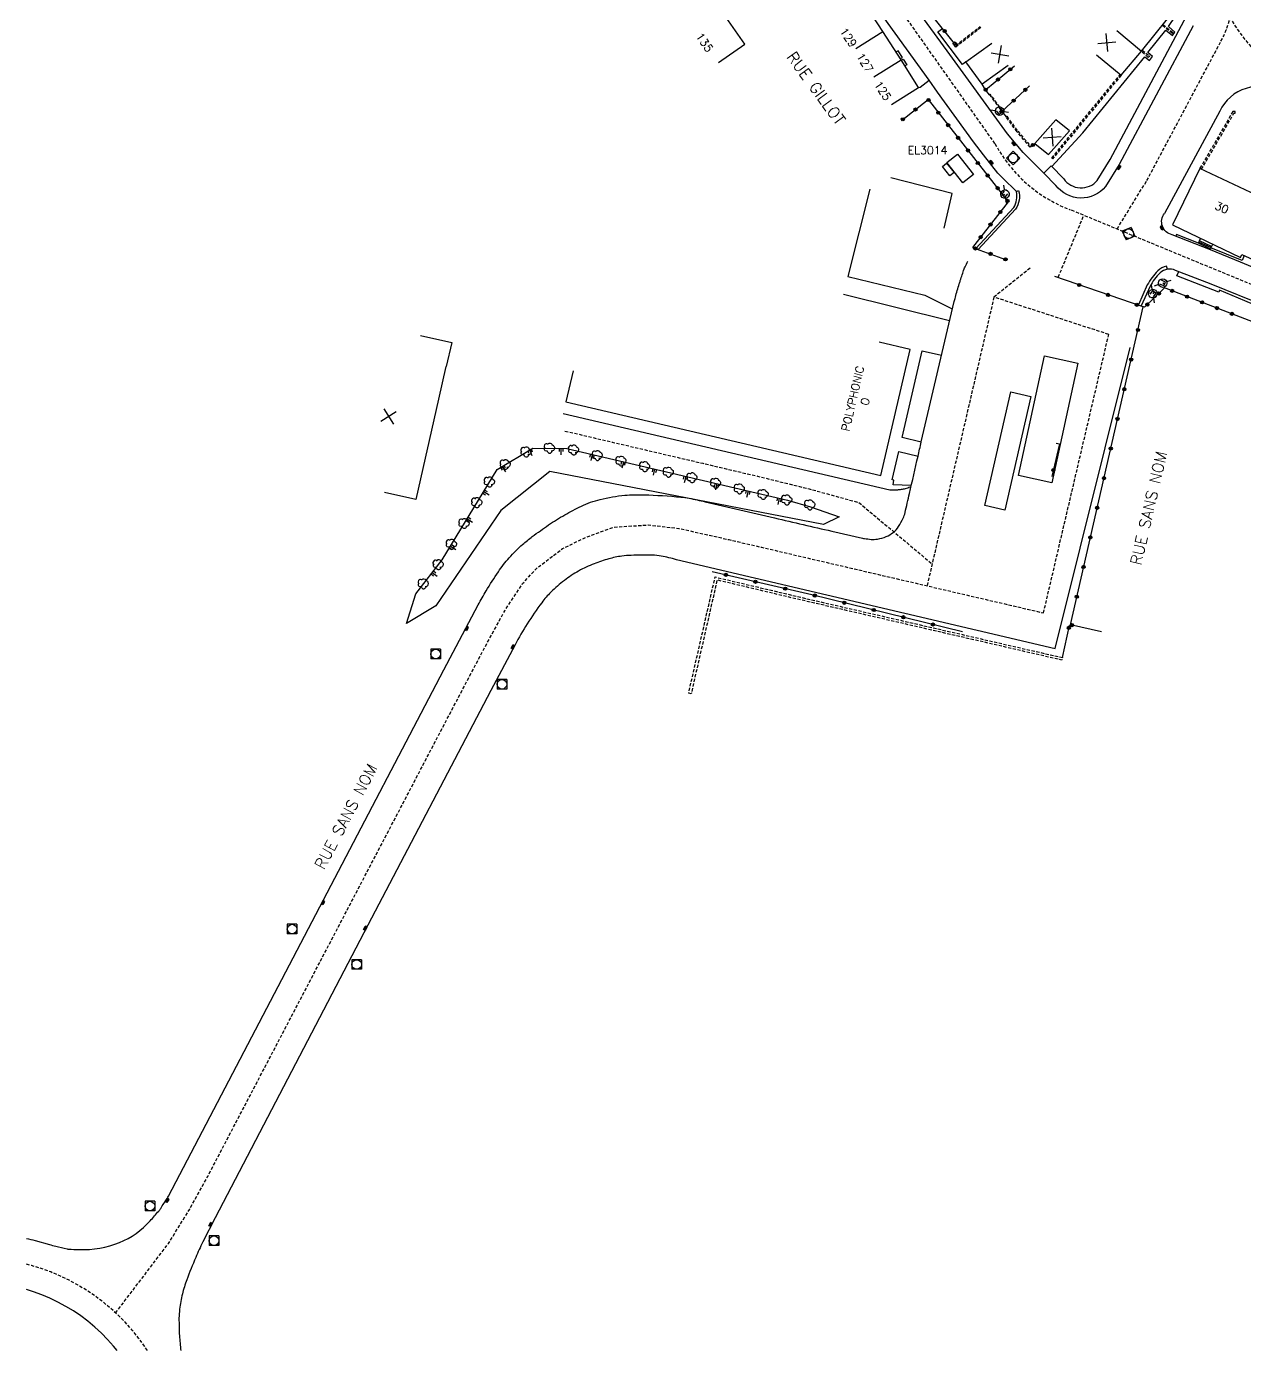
# Model space of a CAD drawing. Header units: millimetres. Extents: x 157000 to 158001, y 120999 to 122000.
# Drawn here: x 157000 to 157190.2, y 121000 to 121206.9 of the extents above; entities that cross this region are included whole.
import ezdxf
from ezdxf.enums import TextEntityAlignment as Align

# ---------------------------------------------------------------- set-up
doc = ezdxf.new("R2010")
doc.units = ezdxf.units.MM
doc.linetypes.add('DASHED', pattern=[0.75, 0.5, -0.25])
doc.layers.get('0').update_dxf_attribs({"linetype": 'CONTINUOUS'})
for name, color, linetype in [('W0001', 6, 'DASHED'), ('W0008', 7, 'CONTINUOUS'), ('W0100', 7, 'CONTINUOUS'), ('W0112', 1, 'DASHED'), ('W0211', 2, 'CONTINUOUS'), ('W0300', 7, 'CONTINUOUS'), ('W0322', 7, 'CONTINUOUS'), ('W0334', 7, 'CONTINUOUS'), ('W0400', 7, 'CONTINUOUS'), ('W0420', 7, 'CONTINUOUS'), ('W0471', 7, 'CONTINUOUS'), ('W0984', 7, 'CONTINUOUS'), ('W0989', 7, 'CONTINUOUS'), ('W0991', 7, 'CONTINUOUS'), ('W1102', 7, 'CONTINUOUS')]:
    doc.layers.add(name, color=color, linetype=linetype)
doc.styles.get("Standard").update_dxf_attribs({"font": 'romans.shx', "width": 0.85})

# ---------------------------------------------------------------- blocks, each defined once
blk = doc.blocks.new('t322o')
at = {"color": 0, "linetype": 'Continuous'}
for radius in [0.25, 0.15]:
    blk.add_circle((0, 0), radius, dxfattribs=at)
blk = doc.blocks.new('t991o')
at = {"color": 0, "linetype": 'Continuous'}
for p, q in [((-1, 1), (1, -1)), ((-1, -1), (1, 1))]:
    blk.add_line(p, q, dxfattribs=at)
blk = doc.blocks.new('T471')
for p, q in [((-0.333334, 0.333334), (-0.333334, -0.333334)), ((-0.333334, 0.333334), (0.333334, 0.333334)), ((-0.333334, 0), (0, 0)), ((0.500001, 0.500001), (1.000002, 1.000002)), ((-0.500001, -0.500001), (-1.000002, -1.000002)), ((-0.333334, -0.333334), (0.333334, -0.333334))]:
    blk.add_line(p, q)
blk.add_ellipse((0, 0), major_axis=(0.471405, 0.471405), ratio=1, start_param=5.4977871438, end_param=11.780972451)
blk = doc.blocks.new('T400')
for p, q in [((-0.15, 0.3), (0.15, 0.3)), ((-0.15, -0.25), (-0.15, 0.3)), ((-0.15, 0.15), (0.15, 0.15)), ((-0.15, 0), (0.15, 0)), ((0.15, 0.3), (0.15, -0.25)), ((-0.15, -0.15), (0.15, -0.15)), ((-0.15, -0.25), (-0.15, -0.3)), ((-0.15, -0.3), (0.15, -0.3)), ((0.15, -0.3), (0.15, -0.25))]:
    blk.add_line(p, q)
blk = doc.blocks.new('T420')
for p, q in [((0.75, 0.75), (-0.75, 0.75)), ((-0.75, 0.75), (-0.75, -0.75)), ((0.75, 0.75), (0.75, -0.75)), ((0.75, -0.75), (-0.75, -0.75))]:
    blk.add_line(p, q)
blk.add_ellipse((0, 0), major_axis=(-0.53, 0.53), ratio=1, start_param=3.926991, end_param=10.210176)
blk = doc.blocks.new('T300')
for p, q in [((-0.8, 0.51), (-0.86, 0.34)), ((-0.86, 0.34), (-0.86, 0.17)), ((-0.86, 0.17), (-0.74, 0.06)), ((-0.69, 0.63), (-0.8, 0.51)), ((-0.8, -0.06), (-0.74, 0.06)), ((-0.74, 0.06), (-0.69, 0.11)), ((-0.57, 0.69), (-0.69, 0.63)), ((-0.46, 0.69), (-0.57, 0.69)), ((-0.29, 0.63), (-0.46, 0.69)), ((-0.29, 0.63), (-0.17, 0.74)), ((-0.23, 0.57), (-0.29, 0.63)), ((-0.17, 0.74), (-0.06, 0.8)), ((-0.06, 0.8), (0.06, 0.8)), ((0.06, 0.8), (0.23, 0.74)), ((0.23, 0.74), (0.34, 0.63)), ((0.34, 0.63), (0.4, 0.51)), ((0.46, 0.46), (0.34, 0.46)), ((0.4, 0.51), (0.4, 0.46)), ((0.57, 0.4), (0.46, 0.46)), ((0.57, 0.4), (0.69, 0.29)), ((0.69, 0.29), (0.74, 0.17)), ((0.74, 0.06), (0.69, -0.17)), ((0.74, 0.17), (0.74, 0.06)), ((-0.8, -0.17), (-0.8, -0.06)), ((-0.8, -0.23), (-0.8, -0.17)), ((-0.74, -0.34), (-0.8, -0.23)), ((-0.69, -0.4), (-0.74, -0.34)), ((-0.51, -0.46), (-0.69, -0.4)), ((-0.4, -0.46), (-0.51, -0.46)), ((-0.4, -0.46), (-0.34, -0.46)), ((-0.34, -0.46), (-0.34, -0.4)), ((-0.34, -0.51), (-0.34, -0.46)), ((-0.29, -0.63), (-0.34, -0.51)), ((-0.17, -0.74), (-0.29, -0.63)), ((-0.06, -0.8), (-0.17, -0.74)), ((0.06, -0.8), (-0.06, -0.8)), ((0.17, -0.74), (0.06, -0.8)), ((0.23, -0.69), (0.17, -0.74)), ((0.29, -0.46), (0.23, -0.46)), ((0.29, -0.63), (0.23, -0.69)), ((0.46, -0.4), (0.29, -0.46)), ((0.34, -0.51), (0.29, -0.63)), ((0.34, -0.51), (0.34, -0.46)), ((0.57, -0.34), (0.46, -0.4)), ((0.63, -0.29), (0.57, -0.34)), ((0.69, -0.17), (0.63, -0.29))]:
    blk.add_line(p, q)
blk = doc.blocks.new('t211o')
at = {"color": 0, "linetype": 'Continuous'}
for p, q in [((-0.29, 0.5), (-0.29, 0)), ((0, 1), (0, 0)), ((0.29, 0.5), (0.29, 0))]:
    blk.add_line(p, q, dxfattribs=at)

msp = doc.modelspace()

# ---------------------------------------------------------------- linework, layer by layer
at = {"layer": 'W0001'}
for points in [[(157208.76, 121159.34), (157163, 121178.23, -0.181253), (157151.27, 121188.56), (157115.23, 121239.64), (157106.83, 121251.1), (157101.11, 121258.72), (157095.65, 121262.2), (157084.78, 121269.13), (157082.48, 121270.62), (157073.57, 121276.44), (157062.15, 121284.32), (157042.56, 121297.87)], [(157170.33, 121175.21), (157174.99, 121182.79), (157186.57, 121204.55, 0.147938), (157188.19, 121212.03, -0.074579), (157189.82, 121219.5), (157204.81, 121269.22), (157211.49, 121290.89)]]:
    msp.add_lwpolyline(points, format="xyb", dxfattribs=at)
at = {"layer": 'W0001', "flags": 128}
msp.add_lwpolyline([(157405.81, 121162.85), (157370.64, 121158.98), (157358.01, 121157.65, -0.019508), (157352.68, 121157.49, -0.010903), (157342.95, 121157.78, -0.049893), (157322.7, 121160.87), (157316.32, 121162.33), (157279.9, 121171.69), (157249.6, 121179.53), (157242.37, 121181.59), (157232.42, 121184.65), (157220.75, 121188.54, -0.040996), (157203.83, 121195.36), (157198.56, 121198.05, -0.135819), (157188.38, 121207.66, 0.087313), (157178.2, 121217.27), (157168.2, 121224.58), (157166.95, 121225.54), (157159.03, 121231.22), (157153.54, 121235.22, 0.031807), (157134.68, 121246.43), (157126.33, 121250.62, 0.030039), (157123.3, 121251.92), (157111.13, 121255.9), (157103.16, 121258.34), (157101.11, 121258.72)], format="xyb", dxfattribs=at)
at = {"layer": 'W0001'}
msp.add_lwpolyline([(157161.16, 121167.7), (157165.14, 121177.35)], dxfattribs=at)
at = {"layer": 'W0001', "flags": 128}
for points in [[(157156.76, 121169.09), (157151.11, 121164.58)], [(157151.11, 121164.58), (157140.66, 121119.47)], [(157169.03, 121158.74), (157151.11, 121164.58)], [(157158.85, 121115.24), (157169.03, 121158.74)], [(157084.11, 121143.65), (157091.5, 121141.92), (157105.64, 121138.61), (157114.18, 121136.6), (157122.24, 121134.62), (157130.02, 121132.47), (157141.45, 121122.89)], [(157013.92, 121005.87), (157022.17, 121016.72), (157025.49, 121022.08), (157028.31, 121027.2), (157067.16, 121101.46), (157071.42, 121109.55), (157074.69, 121115.56), (157077.49, 121119.81), (157079.69, 121122.21), (157083.73, 121125.29), (157087.5, 121127.11), (157091.74, 121128.64), (157097.11, 121128.98), (157101.88, 121128.45), (157109.71, 121126.69), (157114.78, 121125.5), (157158.85, 121115.24)], [(157018.89, 121000), (157018.44, 121000.68), (157017.51, 121001.95), (157016.51, 121003.18), (157015.46, 121004.36), (157014.35, 121005.48), (157013.18, 121006.55), (157011.97, 121007.56), (157010.71, 121008.51), (157009.4, 121009.4), (157008.05, 121010.22), (157006.66, 121010.97), (157005.23, 121011.65), (157003.78, 121012.27), (157002.29, 121012.81), (157000.78, 121013.28), (157000, 121013.48)]]:
    msp.add_lwpolyline(points, dxfattribs=at)
at = {"layer": 'W0008'}
for points in [[(157148.26, 121172.16), (157154.19, 121178.56, 0.202895), (157154.61, 121181.05), (157152.47, 121183.16), (157151.72, 121183.95), (157149.48, 121186.78), (157147.9, 121188.82), (157142.31, 121196.57), (157140.98, 121198.45), (157132.12, 121210.71)], [(157182.2, 121206.98), (157170.65, 121185.28), (157168.54, 121181.85, -0.48388), (157160.78, 121182.02), (157158.91, 121183.95), (157158.91, 121183.95), (157155.67, 121187.15), (157153.25, 121190.09), (157143.78, 121203.07), (157137.16, 121212.19)], [(157358.41, 121155.21), (157347.41, 121154.57, -0.045034), (157342.21, 121154.49, -0.01998), (157334.43, 121155.38, -0.041454), (157315.3, 121160.01), (157279.02, 121169.31), (157248.02, 121177.38), (157244.72, 121178.32), (157231.84, 121182.26), (157220.01, 121186.13, -0.037415), (157204.2, 121192.45, -0.00081), (157195.9, 121196.53, 0.445559), (157186.38, 121193.6), (157177.75, 121177.66, 0.377486)], [(157235.24, 121152.12), (157227.89, 121154.71), (157217.4, 121158.52), (157209.97, 121161.51), (157200.73, 121165.39), (157189.6, 121170.05), (157184.93, 121171.95), (157178.94, 121174.31, -0.553434), (157177.75, 121177.66)], [(157338.67, 121104.17), (157337.89, 121109.7), (157332.02, 121113.63, 0.075074), (157325.66, 121116.74), (157311.05, 121120.93), (157306.21, 121122.32), (157298.5, 121124.72), (157233.68, 121147.38), (157220.95, 121151.95), (157215.4, 121154.02), (157207.8, 121157.06), (157193.5, 121163.15), (157185.04, 121166.58), (157179.47, 121168.74, 0.320057), (157177.05, 121168.35, 0.075621), (157175.49, 121166.26), (157174.11, 121163.19)]]:
    msp.add_lwpolyline(points, format="xyb", dxfattribs=at)
at = {"layer": 'W0008', "flags": 128}
for points in [[(157143.31, 121175.35), (157144.56, 121180.78), (157135.01, 121183.21)], [(157131.71, 121181.42), (157128.31, 121167.79), (157140.29, 121164.89), (157144.6, 121162.76)], [(157144.17, 121160.87), (157127.61, 121165)], [(157101.51, 121123.56), (157160.66, 121109.66), (157172.38, 121156.72)], [(157139.75, 121141.92), (157136.75, 121142.62), (157139.92, 121156.17), (157142.89, 121155.48)], [(157138.16, 121135.15), (157135.35, 121135.24), (157135.49, 121135.96), (157135.21, 121136.03), (157136.24, 121140.43), (157139.25, 121139.72)], [(157014.17, 121000), (157013.6, 121000.7), (157012.67, 121001.74), (157011.7, 121002.73), (157010.67, 121003.67), (157009.6, 121004.56), (157008.49, 121005.4), (157007.33, 121006.18), (157006.14, 121006.9), (157004.92, 121007.57), (157003.66, 121008.17), (157002.38, 121008.71), (157001.07, 121009.19), (157000, 121009.52)]]:
    msp.add_lwpolyline(points, dxfattribs=at)
for points in [[(157000, 121017.52, -0.015205), (157001.35, 121017.18), (157003.57, 121016.56, 0.008053), (157004.57, 121016.3, 0.004569), (157006.34, 121015.88, 0.040159), (157006.59, 121015.85, 0.006028), (157008.21, 121015.77, 0.105563), (157014.54, 121016.88, 0.115847), (157019.33, 121020.26, 0.007148), (157020.65, 121021.79, 0.02825), (157020.96, 121022.2, 0.004565), (157021.98, 121023.77, 0.021153), (157022.18, 121024.12), (157046.37, 121070.41), (157065.18, 121106.34), (157070.56, 121116.5, -0.014849), (157071.8, 121118.68, -0.010538), (157073.7, 121121.66, -0.034038), (157075.39, 121123.85, -0.031613), (157077.49, 121125.94, -0.0193), (157079, 121127.16, -0.011934), (157081.55, 121128.98, -0.018649), (157084.07, 121130.55, -0.018745), (157086.67, 121131.92, -0.050136), (157089.61, 121132.97, -0.040087), (157093.45, 121133.61, -0.029238), (157096.46, 121133.69, -0.015251), (157102.22, 121133.33, -0.024506), (157103.48, 121133.15, -0.012118), (157106, 121132.6, 0.000485), (157116.85, 121130.07, 0.00059), (157125.77, 121128.01), (157130.59, 121126.91, 0.02321), (157130.91, 121126.85, 0.007512), (157131.91, 121126.73, 0.070747), (157132.93, 121126.77, 0.051249), (157134.27, 121127.16, 0.074671), (157135.37, 121127.81, 0.077085), (157136.2, 121128.73, 0.03346), (157136.93, 121130.04, 0.055221), (157137.23, 121130.9, 0.000164), (157137.92, 121133.9, 0.000084), (157139.25, 121139.72, 0.00003), (157139.75, 121141.92, -0.00154), (157139.76, 121141.96), (157144.91, 121163.89, -0.010486), (157145.08, 121164.54, -0.003279), (157145.68, 121166.63, -0.00822), (157145.85, 121167.16, -0.002393), (157146.45, 121168.97, -0.028048), (157146.59, 121169.31, -0.010635), (157147.02, 121170.17)], [(157138.16, 121134.93, -0.018034), (157137.47, 121134.69, -0.031574), (157137.06, 121134.59, -0.00516), (157136.44, 121134.49, -0.005742), (157135.88, 121134.41, -0.03397), (157135.52, 121134.39, -0.018389), (157134.85, 121134.41), (157083.82, 121146.36)], [(157101.5, 121123.55, 0.024452), (157099.14, 121124.12, 0.042725), (157097.75, 121124.26, 0.012261), (157094.43, 121124.23, 0.028367), (157093, 121124.11, 0.029998), (157090.94, 121123.68, 0.026296), (157088.66, 121122.92, 0.035324), (157086.24, 121121.78, 0.035282), (157084.01, 121120.31, 0.030744), (157081.9, 121118.47, 0.039419), (157080.47, 121116.83, 0.018357), (157078.21, 121113.53, 0.019527), (157076.32, 121110.27), (157072.55, 121103.1), (157053.34, 121066.44), (157029.45, 121020.75), (157027.55, 121016.96, 0.015626), (157026.43, 121014.54, 0.011072), (157025.03, 121011.04, 0.0299), (157024.35, 121008.84, 0.028431), (157023.92, 121006.47, 0.029609), (157023.82, 121005.04, 0.015407), (157023.89, 121002.3, 0.02239), (157024.12, 121000)]]:
    msp.add_lwpolyline(points, format="xyb", dxfattribs=at)
for points in [[(157160.13, 121135.55), (157154.92, 121136.69), (157159, 121155.39), (157164.21, 121154.25)], [(157149.66, 121132), (157153.75, 121149.79), (157156.88, 121149.07), (157152.79, 121131.28)]]:
    msp.add_lwpolyline(points, close=True, dxfattribs=at)
at = {"layer": 'W0100'}
for points in [[(157108.07, 121201.23), (157112.19, 121204.07), (157104.93, 121214.58), (157101.64, 121219.32), (157099.46, 121222.45), (157096.71, 121226.38), (157093, 121231.5), (157092.12, 121232.45), (157090.33, 121235), (157087.78, 121238.63), (157085.78, 121241.75), (157085.34, 121242.27), (157081.57, 121248.64), (157077.27, 121246.1)], [(157167.14, 121202.44), (157170.97, 121199.23), (157174.14, 121203.01), (157180.33, 121210.68), (157176.74, 121213.43), (157173.61, 121215.83), (157170.55, 121218.1), (157165.95, 121221.66), (157161.16, 121225.05), (157156.26, 121228.53), (157151.33, 121231.99), (157148.46, 121227.9)], [(157135.11, 121194.65), (157139.33, 121197.33), (157136.59, 121201.67), (157133.77, 121206.09), (157131.39, 121209.66), (157127.92, 121213.86), (157124.33, 121218.23), (157119.96, 121214.69), (157119.42, 121215.25), (157116.14, 121212.66)], [(157153.32, 121200.74), (157149.26, 121197.82), (157146.74, 121201.33), (157150.8, 121204.25)], [(157178.99, 121175.84), (157189.64, 121170.77), (157189.84, 121171.21), (157194.28, 121169.21), (157194.96, 121168.92), (157196.91, 121173.53), (157198.13, 121177.26), (157193.74, 121179.32), (157193.9, 121179.66), (157183.26, 121184.66), (157178.98, 121175.84)]]:
    msp.add_lwpolyline(points, dxfattribs=at)
msp.add_lwpolyline([(157157.5, 121188.58), (157159.63, 121186.86), (157162.9, 121190.54), (157160.77, 121192.26)], close=True, dxfattribs=at)
at = {"layer": 'W0100', "flags": 128}
for points in [[(157146.26, 121182.42), (157143.74, 121185.58), (157145.39, 121186.89), (157147.9, 121183.73)], [(157144.23, 121183.53), (157143.06, 121184.99), (157143.71, 121185.5), (157144.88, 121184.04)]]:
    msp.add_lwpolyline(points, close=True, dxfattribs=at)
for points in [[(157061.53, 121158.56), (157066.41, 121157.46), (157065.55, 121153.73), (157065.49, 121153.74), (157064.34, 121148.65), (157060.79, 121132.93), (157055.92, 121134.03)], [(157085.39, 121153.07), (157084.25, 121148.2), (157133.42, 121136.69), (157138.03, 121156.39), (157133.16, 121157.53)]]:
    msp.add_lwpolyline(points, dxfattribs=at)
at = {"layer": 'W0112'}
for points in [[(157149.06, 121206.67), (157145.14, 121203.64), (157144.9, 121203.95), (157145.04, 121204.06), (157145.15, 121203.91), (157148.94, 121206.84)], [(157177.5, 121207.18), (157179.09, 121205.89), (157178.98, 121205.75), (157177.38, 121207.03)], [(157174.26, 121203.16), (157175.43, 121202.22), (157175.22, 121202.03), (157174.1, 121202.97)], [(157170.97, 121199.23), (157160.27, 121186.18), (157160.13, 121186.3), (157170.83, 121199.34)], [(157152.45, 121193.66), (157150.53, 121196.29), (157150.41, 121196.2), (157152.35, 121193.56)], [(157183.52, 121184.54), (157188.6, 121193.3), (157188.77, 121193.3), (157188.76, 121193.58), (157188.43, 121193.57), (157183.26, 121184.66)]]:
    msp.add_lwpolyline(points, dxfattribs=at)
msp.add_lwpolyline([(157156.78, 121188.01), (157154.71, 121190.4), (157152.99, 121192.75), (157153.1, 121192.83), (157154.82, 121190.49), (157156.89, 121188.09)], close=True, dxfattribs=at)
at = {"layer": 'W0112', "flags": 128}
msp.add_lwpolyline([(157103.82, 121102.62), (157103.43, 121102.7), (157107.56, 121120.85), (157121.9, 121117.45), (157161.82, 121108.25), (157161.73, 121107.86), (157121.81, 121117.06), (157107.86, 121120.37)], close=True, dxfattribs=at)
at = {"layer": 'W0211'}
msp.add_lwpolyline([(157060.82, 121118.23), (157064.94, 121123.54), (157073.54, 121137.66), (157079.09, 121140.99), (157084.4, 121140.94), (157118.86, 121132.86), (157122.43, 121131.79), (157126.95, 121130.26), (157124.5, 121129.07), (157081.75, 121137.31), (157074.1, 121131.24), (157063.93, 121116.32), (157059.38, 121113.56)], close=True, dxfattribs=at)
at = {"layer": 'W0322'}
msp.add_line((157156.89, 121188.09), (157157.5, 121188.58), dxfattribs=at)
for points in [[(157144.97, 121204.2), (157141.57, 121208.4)], [(157149.81, 121196.98), (157154.3, 121200.69)], [(157152.35, 121193.56), (157156.65, 121197.57)], [(157136.67, 121192.18), (157140.81, 121195.44), (157153.35, 121179.46), (157147.78, 121172.33), (157152.92, 121170.47)], [(157221.62, 121141.76), (157220.64, 121149.52), (157187.59, 121162.22), (157177.76, 121166), (157174.64, 121163.01), (157174.44, 121163.08)]]:
    msp.add_lwpolyline(points, dxfattribs=at)
at = {"layer": 'W0322', "flags": 128}
for points in [[(157167.91, 121112.27), (157163.04, 121113.39), (157174.42, 121163.04), (157160.61, 121167.77)], [(157160.8, 121141.74), (157161.34, 121141.63), (157160.14, 121136.53)], [(157146.19, 121112.3), (157122.65, 121118.06), (157107.08, 121121.68)], [(157161.82, 121108.25), (157162.89, 121113.29)]]:
    msp.add_lwpolyline(points, dxfattribs=at)
at = {"layer": 'W0334'}
for points in [[(157158.91, 121183.95), (157160.05, 121185.06), (157162, 121183.05, 0.482766), (157167.25, 121182.79), (157169.26, 121186.07), (157180.82, 121207.77), (157181.73, 121209.55), (157181.61, 121209.64)], [(157154.61, 121181.05), (157154.96, 121181.22, -0.211573), (157154.49, 121178.32), (157148.65, 121172.02)], [(157178.23, 121168.93), (157178.05, 121169.4, 0.149128), (157176.7, 121168.69, 0.076071), (157175.06, 121166.47), (157173.67, 121163.39)]]:
    msp.add_lwpolyline(points, format="xyb", dxfattribs=at)
for points in [[(157160.13, 121184.98), (157164.97, 121190.25), (157174.68, 121202.13), (157175.41, 121201.54), (157175.88, 121202.14), (157175.14, 121202.78), (157177.93, 121206.26), (157179.02, 121205.45), (157179.36, 121205.95), (157178.35, 121206.85), (157180.58, 121210.07)], [(157146.74, 121201.33), (157146.22, 121200.89), (157142.35, 121206), (157143.08, 121206.53)], [(157136.49, 121201.83), (157136.81, 121202.03), (157136.13, 121203.07), (157135.82, 121202.88)], [(157136.64, 121201.58), (157136.92, 121201.76), (157137.5, 121200.87), (157137.21, 121200.69)], [(157139.33, 121197.33), (157139.57, 121197.36), (157140.98, 121198.45)], [(157150.41, 121196.2), (157149.81, 121196.98), (157149.26, 121197.82)], [(157152.35, 121193.56), (157152.99, 121192.75)], [(157190.2, 121171.05), (157189.88, 121170.3), (157184.98, 121172.26), (157184.9, 121172.13), (157183.05, 121173.01), (157179.62, 121174.34), (157179.54, 121174.07)], [(157183.05, 121173.01), (157183.38, 121173.75)], [(157185, 121172.3), (157183.13, 121173.18)], [(157185.1, 121172.49), (157183.22, 121173.38)], [(157184.97, 121172.24), (157185.28, 121172.84)], [(157231.76, 121144.35), (157223.86, 121147.4), (157224.71, 121149.81), (157213.14, 121154.18), (157203.9, 121157.96), (157203.69, 121158.3), (157190.27, 121163.99), (157186.32, 121165.64), (157186.24, 121165.37), (157179.68, 121167.92), (157179.96, 121168.55)]]:
    msp.add_lwpolyline(points, dxfattribs=at)
at = {"layer": 'W1102'}
for p, q in [((157129.55, 121203.41), (157133.77, 121206.09)), ((157132.36, 121198.99), (157136.59, 121201.67))]:
    msp.add_line(p, q, dxfattribs=at)
msp.add_lwpolyline([(157170.3, 121206.22), (157174.14, 121203.01)], dxfattribs=at)

# ---------------------------------------------------------------- block references
at = {"layer": 'W0211'}
for p, rotation in [((157078.6, 121140.69), 201.7629561587293), ((157083.52, 121140.95), 179.4609208672177), ((157074.31, 121138.12), 215.1927279506456), ((157088.41, 121140), 166.8015726547164), ((157093.28, 121138.86), 166.8015726547202), ((157098.15, 121137.72), 166.8015726547202), ((157103.01, 121136.57), 166.8015726547202), ((157071.41, 121134.16), 238.6711918009035), ((157107.88, 121135.43), 166.8015726547202), ((157112.75, 121134.29), 166.8015726547202), ((157117.62, 121133.15), 166.8015726547164), ((157068.81, 121129.89), 238.6711918009035), ((157066.21, 121125.62), 238.6711918009078), ((157063.37, 121121.52), 232.137325613986)]:
    msp.add_blockref('t211o', p, dxfattribs=dict(at, rotation=rotation))
at = {"layer": 'W0300'}
for p in [(157078.08, 121140.38), (157081.72, 121140.96), (157085.49, 121140.68), (157089.19, 121139.82), (157074.82, 121138.43), (157092.89, 121138.95), (157096.59, 121138.08), (157072.34, 121135.69), (157100.29, 121137.21), (157103.98, 121136.35), (157107.68, 121135.48), (157111.38, 121134.61), (157115.08, 121133.74), (157070.37, 121132.45), (157118.78, 121132.88), (157122.38, 121132.11), (157068.39, 121129.2), (157066.41, 121125.96), (157064.35, 121122.77), (157062.02, 121119.77)]:
    msp.add_blockref('T300', p, dxfattribs=at)
at = {"layer": 'W0322'}
for p, rotation in [((157143.4, 121206.14), 128.973469052832), ((157144.97, 121204.2), 128.973469052832), ((157153.66, 121200.16), 39.5267454813126), ((157151.74, 121198.57), 39.5267454813126), ((157149.81, 121196.98), 39.5267454813126), ((157156.01, 121196.97), 42.9572256515097), ((157138.85, 121193.89), 38.11204251742234), ((157140.88, 121195.36), 308.1120425174233), ((157154.18, 121195.27), 42.9572256515097), ((157136.88, 121192.35), 38.11204251742234), ((157142.42, 121193.39), 308.1120425174233), ((157152.35, 121193.56), 42.9572256515097), ((157143.96, 121191.43), 308.1120425174233), ((157145.51, 121189.46), 308.1120425174233), ((157157.2, 121188.34), 42.9572256515097), ((157147.05, 121187.49), 308.1120425174233), ((157148.59, 121185.52), 308.1120425174233), ((157150.13, 121183.56), 308.1120425174233), ((157151.68, 121181.59), 308.1120425174233), ((157153.22, 121179.62), 308.1120425174233), ((157152.11, 121177.88), 52.0425020820005), ((157150.57, 121175.91), 52.0425020820005), ((157149.04, 121173.94), 52.0425020820005), ((157148.22, 121172.17), 160.119744489185), ((157150.57, 121171.32), 160.119744489185), ((157152.92, 121170.47), 160.119744489185), ((157164.44, 121166.46), 161.1069583340135), ((157168.93, 121164.92), 161.1069583340135), ((157176.87, 121165.15), 223.861897413512), ((157178.94, 121165.55), 158.964324147528), ((157173.42, 121163.38), 161.1069583340135), ((157175.07, 121163.41), 223.861897413512), ((157181.27, 121164.65), 158.964324147528), ((157183.61, 121163.76), 158.964324147528), ((157185.94, 121162.86), 158.964324147528), ((157188.27, 121161.96), 158.974280416651), ((157173.6, 121159.44), 77.08290108883757), ((157172.54, 121154.81), 77.08290108883757), ((157171.47, 121150.18), 77.08290108883757), ((157170.41, 121145.55), 77.08290108883757), ((157169.35, 121140.92), 77.08290108883757), ((157160.38, 121137.54), 256.8419926799123), ((157168.29, 121136.29), 77.08290108883757), ((157167.23, 121131.66), 77.08290108883757), ((157166.17, 121127.03), 77.08290108883757), ((157165.1, 121122.4), 77.08290108883757), ((157109.24, 121121.18), 166.9189687398056), ((157113.86, 121120.1), 166.9189687398056), ((157118.49, 121119.03), 166.9189687398056), ((157123.12, 121117.95), 166.2524250804379), ((157164.04, 121117.77), 77.08290108883757), ((157127.73, 121116.82), 166.2524250804379), ((157132.34, 121115.69), 166.2524250804379), ((157136.96, 121114.56), 166.2524250804379), ((157141.57, 121113.43), 166.2524250804379), ((157163.28, 121113.33), 167.0829010888854), ((157162.8, 121112.9), 77.9945778779297)]:
    msp.add_blockref('t322o', p, dxfattribs=dict(at, rotation=rotation))
at = {"layer": 'W0400'}
for p, rotation in [((157154.22, 121188.54), 219.429918843319), ((157150.7, 121185.6), 218.400184310659), ((157170.62, 121184.87), 329.2301521833479), ((157177.35, 121175.37), 206.3657201539564), ((157068.75, 121112.76), 152.1018274050672), ((157075.98, 121109.93), 152.2011192918256), ((157046.3, 121069.95), 152.4211644100788), ((157052.92, 121065.96), 152.3993483571541), ((157021.96, 121023.46), 147.4171966541218), ((157028.75, 121019.69), 153.3538150428402)]:
    msp.add_blockref('T400', p, dxfattribs=dict(at, rotation=rotation))
at = {"layer": 'W0420'}
for p, rotation in [((157154.11, 121186.3), 135.356991020559), ((157172.14, 121174.48), 22.58822830671581)]:
    msp.add_blockref('T420', p, dxfattribs=dict(at, rotation=rotation))
for p in [(157063.92, 121108.81), (157074.26, 121104.09), (157041.49, 121065.84), (157051.57, 121060.31), (157019.28, 121022.56), (157029.29, 121017.15)]:
    msp.add_blockref('T420', p, dxfattribs=at)
at = {"layer": 'W0471'}
for p, rotation in [((157151.99, 121193.63), 129.429918843319), ((157152.82, 121180.67), 52.0425020820005), ((157177.46, 121166.76), 154.546034384513), ((157175.92, 121165.1), 233.328318752089)]:
    msp.add_blockref('T471', p, dxfattribs=dict(at, rotation=rotation))
at = {"layer": 'W0991'}
for p, rotation in [((157168.72, 121204.33), 320.0749687433754), ((157152.06, 121202.5), 35.71503300780218), ((157160.2, 121189.56), 318.3265151665269), ((157056.56, 121145.94), 347.275950248906)]:
    msp.add_blockref('t991o', p, dxfattribs=dict(at, rotation=rotation))

# ---------------------------------------------------------------- texts
at = {"layer": 'W0984'}
msp.add_text('EL3014', height=1.25, dxfattribs=at).set_placement((157140.74, 121187.52), align=Align.MIDDLE)
msp.add_text('POLYPHONIC', height=1.25, rotation=76.8231, dxfattribs=at).set_placement((157129.05, 121148.72), align=Align.MIDDLE)
at = {"layer": 'W0989'}
for s, rotation, p in [('RUE GILLOT', 306.2451, (157123.33, 121197.2)), ('RUE SANS NOM', 76.9569, (157175.27, 121131.61)), ('RUE SANS NOM', 62.3829, (157049.9, 121083.45))]:
    msp.add_text(s, height=1.75, rotation=rotation, dxfattribs=at).set_placement(p, align=Align.MIDDLE)
at = {"layer": 'W0991'}
for s, rotation, p in [('135', 304.6097, (157105.9, 121204.37)), ('129', 304.0775, (157128.38, 121205.14)), ('127', 302.481, (157130.96, 121201.2)), ('125', 302.2985, (157133.74, 121196.82)), ('30', 337.134, (157186.7, 121178.55)), ('O', 76.8231, (157130.99, 121148.26))]:
    msp.add_text(s, height=1.25, rotation=rotation, dxfattribs=at).set_placement(p, align=Align.MIDDLE)

doc.saveas('drawing.dxf')
